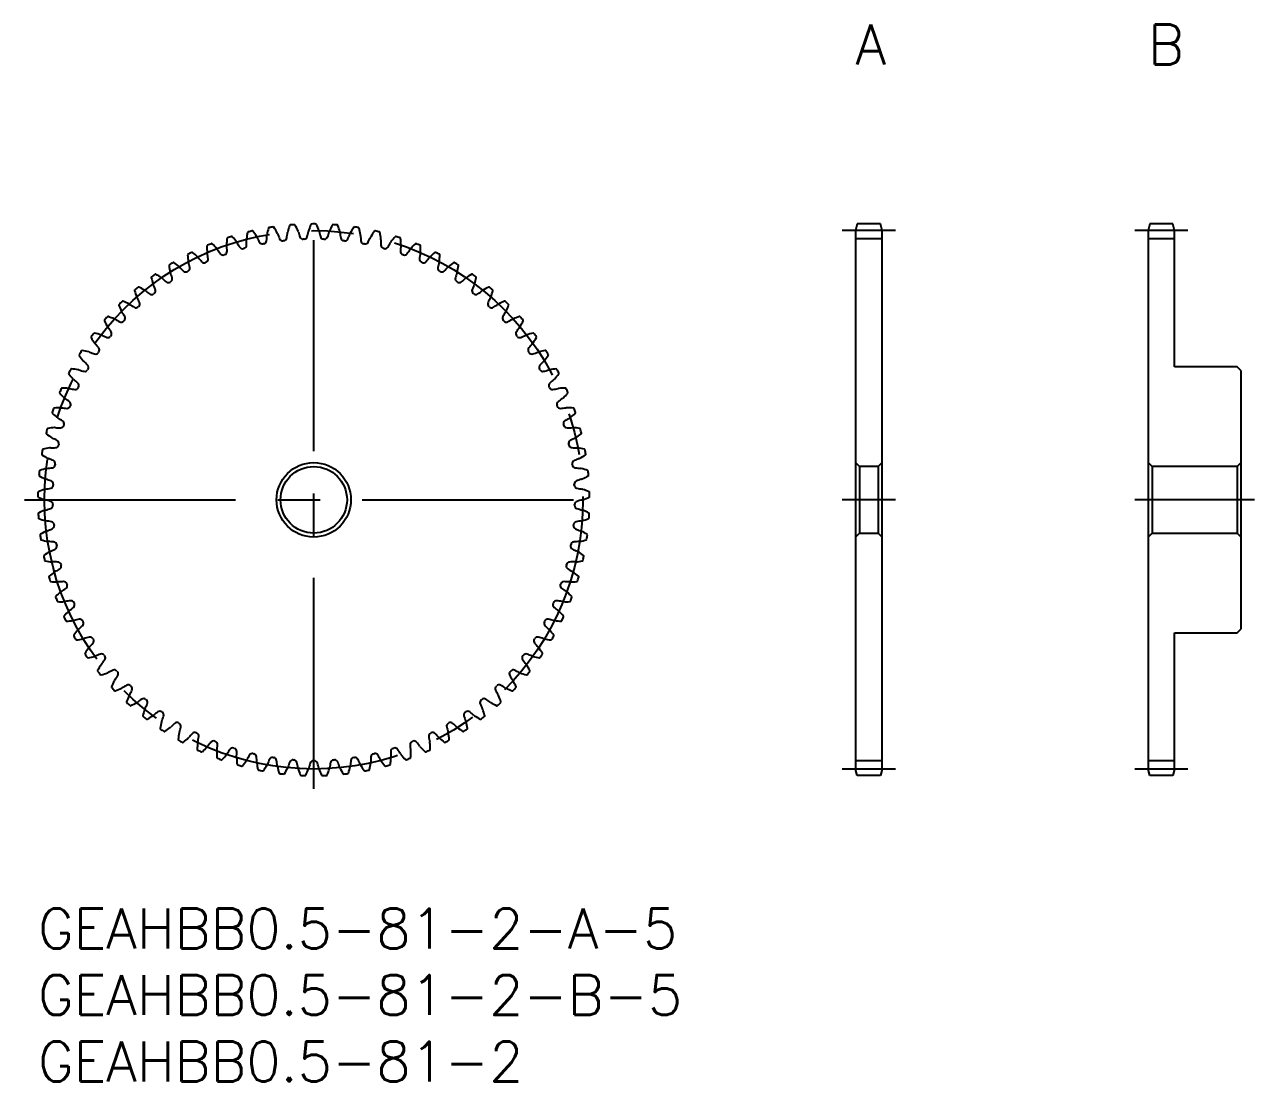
# Model space of a CAD drawing. Extents: x -1 to 91.5, y -13 to 66.5.
import ezdxf

# ---------------------------------------------------------------- set-up
doc = ezdxf.new("R2010")
doc.units = 0
doc.header["$LTSCALE"] = 0.5
doc.linetypes.add('CENTER', pattern=[50.8, 31.75, -6.35, 6.35, -6.35])
for name, color, linetype in [('MSM_CENTER', 1, 'CENTER'), ('MSM_CONTINUOUS', 7, 'CONTINUOUS'), ('MSM_PART_NUMBER', 7, 'CONTINUOUS')]:
    doc.layers.add(name, color=color, linetype=linetype)
doc.styles.get("Standard").update_dxf_attribs({"font": 'txt.shx', "height": 3, "bigfont": 'bigfont.shx'})

# ---------------------------------------------------------------- blocks, each defined once
blk = doc.blocks.new('*U2')
at = {"layer": 'MSM_PART_NUMBER'}
blk.add_text('GEAHBB0.5-81-2-A-5', height=3, dxfattribs=at).set_placement((0, -3))
blk = doc.blocks.new('*U3')
at = {"layer": 'MSM_PART_NUMBER'}
blk.add_text('GEAHBB0.5-81-2-B-5', height=3, dxfattribs=at).set_placement((0, -8))
blk = doc.blocks.new('*U4')
at = {"layer": 'MSM_PART_NUMBER'}
blk.add_text('GEAHBB0.5-81-2', height=3, dxfattribs=at).set_placement((0, -13))
blk = doc.blocks.new('*U5')
at = {"layer": 'MSM_PART_NUMBER'}
blk.add_text('A', height=3, dxfattribs=at).set_placement((61.5, 63.5))
blk = doc.blocks.new('*U6')
at = {"layer": 'MSM_PART_NUMBER'}
blk.add_text('B', height=3, dxfattribs=at).set_placement((83.5, 63.5))

msp = doc.modelspace()

# ---------------------------------------------------------------- linework, layer by layer
at = {"layer": 'MSM_CENTER'}
for p, q in [((20.75, 9), (20.75, 52.5)), ((64.5, 51), (60.5, 51)), ((86.5, 51), (82.5, 51)), ((-1, 30.75), (42.5, 30.75)), ((64.5, 30.75), (60.5, 30.75)), ((91.5, 30.75), (82.5, 30.75)), ((64.5, 10.5), (60.5, 10.5)), ((86.5, 10.5), (82.5, 10.5))]:
    msp.add_line(p, q, dxfattribs=at)
msp.add_circle((20.75, 30.75), 20.25, dxfattribs=at)
at = {"layer": 'MSM_CONTINUOUS'}
for p, q in [((61.634, 51.5), (61.5, 51)), ((61.5, 51), (61.5, 10.5)), ((63.366, 51.5), (61.634, 51.5)), ((63.5, 51), (63.366, 51.5)), ((63.5, 10.5), (63.5, 51)), ((83.634, 51.5), (83.5, 51)), ((83.5, 51), (83.5, 10.5)), ((85.366, 51.5), (83.634, 51.5)), ((85.5, 51), (85.366, 51.5)), ((85.5, 40.75), (85.5, 51)), ((63.5, 50.375), (61.5, 50.375)), ((85.5, 50.375), (83.5, 50.375)), ((90.2, 40.75), (85.5, 40.75)), ((90.5, 40.45), (90.2, 40.75)), ((90.5, 21.05), (90.5, 40.45)), ((61.5, 33.55), (61.8, 33.25)), ((63.2, 33.25), (63.5, 33.55)), ((83.5, 33.55), (83.8, 33.25)), ((90.2, 33.25), (90.5, 33.55)), ((61.8, 33.25), (61.8, 28.25)), ((63.2, 33.25), (61.8, 33.25)), ((63.2, 33.25), (63.2, 28.25)), ((83.8, 33.25), (83.8, 28.25)), ((90.2, 33.25), (83.8, 33.25)), ((90.2, 33.25), (90.2, 28.25)), ((61.8, 28.25), (61.5, 27.95)), ((61.8, 28.25), (63.2, 28.25)), ((63.5, 27.95), (63.2, 28.25)), ((83.8, 28.25), (83.5, 27.95)), ((83.8, 28.25), (90.2, 28.25)), ((90.5, 27.95), (90.2, 28.25)), ((85.5, 10.5), (85.5, 20.75)), ((85.5, 20.75), (90.2, 20.75)), ((90.2, 20.75), (90.5, 21.05)), ((63.5, 11.125), (61.5, 11.125)), ((85.5, 11.125), (83.5, 11.125)), ((61.634, 10), (61.5, 10.5)), ((63.5, 10.5), (63.366, 10)), ((83.634, 10), (83.5, 10.5)), ((85.5, 10.5), (85.366, 10)), ((63.366, 10), (61.634, 10)), ((85.366, 10), (83.634, 10))]:
    msp.add_line(p, q, dxfattribs=at)
for radius in [2.8, 2.5]:
    msp.add_circle((20.75, 30.75), radius, dxfattribs=at)
for centre, radius, start, end in [((15.816, 50.853), 0.05, 103.79006, 170.14315), ((20.75, 30.75), 20.75, 102.87708, 103.78958), ((16.137, 50.929), 0.05, 36.52351, 102.87708), ((10.753, 46.942), 6.75, 32.22222, 36.52351), ((23.881, 49.52), 6.75, 165.69871, 170), ((17.389, 51.175), 0.05, 99.34561, 165.69871), ((20.75, 30.75), 20.75, 98.43264, 99.34514), ((17.714, 51.226), 0.05, 32.07921, 98.43264), ((12.037, 47.668), 6.75, 27.77778, 32.07907), ((19.191, 50.801), 0.415, 165.55556, 173.40418), ((25.326, 49.221), 6.75, 161.25426, 165.55556), ((18.982, 51.374), 0.05, 94.90069, 161.25426), ((20.75, 30.75), 20.75, 93.9882, 94.90069), ((19.31, 51.4), 0.05, 27.63463, 93.9882), ((13.375, 48.292), 6.75, 23.33333, 27.63463), ((19.191, 50.801), 0.415, 15.48471, 23.33333), ((25.594, 52.582), 6.231, 195.54968, 199.26862), ((14.229, 52.141), 6.231, 345.17582, 348.89476), ((20.75, 50.862), 0.415, 161.11111, 168.95973), ((26.744, 48.811), 6.75, 156.80982, 161.11111), ((20.585, 51.449), 0.05, 90.45625, 156.80982), ((20.75, 30.75), 20.75, 89.54375, 90.45625), ((20.915, 51.449), 0.05, 23.19018, 89.54375), ((14.756, 48.811), 6.75, 18.88889, 23.19018), ((20.75, 50.862), 0.415, 11.04027, 18.88889), ((27.271, 52.141), 6.231, 191.10524, 194.82418), ((15.906, 52.582), 6.231, 340.73138, 344.45032), ((22.309, 50.801), 0.415, 156.66667, 164.51529), ((28.125, 48.292), 6.75, 152.36537, 156.66667), ((22.19, 51.4), 0.05, 86.01133, 152.36537), ((20.75, 30.75), 20.75, 85.09931, 86.0118), ((22.518, 51.374), 0.05, 18.74574, 85.09931), ((16.174, 49.221), 6.75, 14.44444, 18.74574), ((22.309, 50.801), 0.415, 6.59582, 14.44444), ((29.463, 47.668), 6.75, 147.92093, 152.22222), ((23.786, 51.226), 0.05, 81.56689, 147.92093), ((20.75, 30.75), 20.75, 80.65486, 81.56736), ((24.111, 51.175), 0.05, 14.30129, 80.65486), ((17.619, 49.52), 6.75, 10, 14.30129), ((30.747, 46.942), 6.75, 143.47649, 147.77778), ((25.363, 50.929), 0.05, 77.12292, 143.47649), ((20.75, 30.75), 20.75, 76.21042, 77.12292), ((25.684, 50.853), 0.05, 9.85685, 76.21042), ((20.75, 30.75), 20.75, 111.76597, 112.67847), ((13.074, 49.974), 0.05, 45.4124, 111.76597), ((8.371, 45.203), 6.75, 41.11111, 45.4124), ((20.943, 49.779), 6.75, 174.5876, 178.88889), ((14.273, 50.411), 0.05, 108.2345, 174.5876), ((20.75, 30.75), 20.75, 107.32153, 108.23403), ((14.587, 50.511), 0.05, 40.96796, 107.32153), ((9.528, 46.118), 6.75, 36.66667, 40.96796), ((14.609, 49.901), 0.415, 28.81804, 36.66667), ((20.429, 53.111), 6.231, 208.88302, 212.60195), ((16.112, 50.32), 0.415, 174.44444, 182.29307), ((9.471, 50.061), 6.231, 358.50916, 2.22809), ((22.417, 49.706), 6.75, 170.14315, 174.44444), ((16.112, 50.32), 0.415, 24.3736, 32.22222), ((22.162, 53.069), 6.231, 204.43857, 208.15751), ((16.889, 50.246), 0.25, 208.15749, 281.20032), ((20.75, 30.75), 19.625, 101.02191, 101.20032), ((16.95, 50.258), 0.25, 281.02192, 354.06474), ((11.002, 50.877), 6.231, 354.06471, 357.78365), ((17.642, 50.62), 0.415, 170, 177.84862), ((17.642, 50.62), 0.415, 19.92915, 27.77778), ((23.888, 52.892), 6.231, 199.99413, 203.71306), ((18.412, 50.487), 0.25, 203.71305, 276.75587), ((20.75, 30.75), 19.625, 96.57746, 96.75587), ((18.473, 50.494), 0.25, 276.57745, 349.62027), ((12.59, 51.572), 6.231, 349.62027, 353.3392), ((19.948, 50.609), 0.25, 199.2686, 272.31143), ((20.75, 30.75), 19.625, 92.13302, 92.31143), ((20.01, 50.611), 0.25, 272.133, 345.17582), ((21.49, 50.611), 0.25, 194.82416, 267.86698), ((20.75, 30.75), 19.625, 87.68857, 87.86698), ((21.552, 50.609), 0.25, 267.68862, 340.73138), ((28.91, 51.572), 6.231, 186.6608, 190.37973), ((23.027, 50.494), 0.25, 190.37973, 263.42261), ((20.75, 30.75), 19.625, 83.24413, 83.42254), ((23.088, 50.487), 0.25, 263.24418, 336.28693), ((17.612, 52.892), 6.231, 336.28693, 340.00587), ((23.858, 50.62), 0.415, 152.22222, 160.07085), ((23.858, 50.62), 0.415, 2.15138, 10), ((30.498, 50.877), 6.231, 182.21635, 185.93529), ((24.55, 50.258), 0.25, 185.93529, 258.97817), ((20.75, 30.75), 19.625, 78.79968, 78.97809), ((24.611, 50.246), 0.25, 258.79973, 331.84249), ((19.338, 53.069), 6.231, 331.84249, 335.56143), ((25.388, 50.32), 0.415, 147.77778, 155.6264), ((19.083, 49.706), 6.75, 5.55556, 9.85685), ((32.029, 50.061), 6.231, 177.77191, 181.49084), ((25.388, 50.32), 0.415, 357.70693, 5.55556), ((21.071, 53.111), 6.231, 327.39805, 331.11698), ((26.891, 49.901), 0.415, 143.33333, 151.18196), ((31.972, 46.118), 6.75, 139.03204, 143.33333), ((26.913, 50.511), 0.05, 72.678, 139.03204), ((20.75, 30.75), 20.75, 71.76597, 72.67847), ((27.227, 50.411), 0.05, 5.4124, 71.76597), ((20.557, 49.779), 6.75, 1.11111, 5.4124), ((33.129, 45.203), 6.75, 134.5876, 138.88889), ((28.426, 49.974), 0.05, 68.23403, 134.5876), ((20.75, 30.75), 20.75, 67.32153, 68.23403), ((11.313, 49.174), 0.05, 117.12339, 183.47649), ((18.001, 49.58), 6.75, 183.47649, 187.77778), ((20.75, 30.75), 20.75, 116.21042, 117.12292), ((11.607, 49.322), 0.05, 49.85685, 116.21042), ((7.288, 44.2), 6.75, 45.55556, 49.85685), ((19.468, 49.736), 6.75, 179.03204, 183.33333), ((12.769, 49.85), 0.05, 112.67894, 179.03204), ((13.144, 49.368), 0.415, 183.33333, 191.18196), ((6.623, 48.086), 6.231, 7.39805, 11.11698), ((13.144, 49.368), 0.415, 33.26249, 41.11111), ((18.697, 53.019), 6.231, 213.32746, 217.0464), ((13.923, 49.416), 0.25, 217.04638, 290.0892), ((20.75, 30.75), 19.625, 109.9108, 110.0892), ((13.981, 49.437), 0.25, 289.91082, 2.95363), ((14.609, 49.901), 0.415, 178.88889, 186.73751), ((8.009, 49.129), 6.231, 2.9536, 6.67254), ((15.39, 49.889), 0.25, 212.60193, 285.64476), ((20.75, 30.75), 19.625, 105.46635, 105.64476), ((15.45, 49.905), 0.25, 285.46637, 358.50918), ((26.05, 49.905), 0.25, 181.49084, 254.53365), ((20.75, 30.75), 19.625, 74.35524, 74.53365), ((26.11, 49.889), 0.25, 254.35529, 327.39805), ((33.491, 49.129), 6.231, 173.32746, 177.0464), ((27.519, 49.437), 0.25, 177.0464, 250.08928), ((26.891, 49.901), 0.415, 353.26249, 1.11111), ((20.75, 30.75), 19.625, 69.9108, 70.0892), ((27.577, 49.416), 0.25, 249.91084, 322.9536), ((22.803, 53.019), 6.231, 322.9536, 326.67254), ((28.356, 49.368), 0.415, 138.88889, 146.73751), ((34.877, 48.086), 6.231, 168.88302, 172.60195), ((28.731, 49.85), 0.05, 0.96796, 67.32153), ((28.356, 49.368), 0.415, 348.81804, 356.66667), ((22.032, 49.736), 6.75, 356.66667, 0.96796), ((34.212, 44.2), 6.75, 130.14315, 134.44444), ((29.893, 49.322), 0.05, 63.79006, 130.14315), ((20.75, 30.75), 20.75, 62.87708, 63.78958), ((23.499, 49.58), 6.75, 352.22222, 356.52351), ((30.187, 49.174), 0.05, 356.52351, 62.87708), ((9.914, 48.387), 0.05, 121.56736, 187.92093), ((16.55, 49.31), 6.75, 187.92093, 192.22222), ((20.75, 30.75), 20.75, 120.65486, 121.56736), ((10.196, 48.557), 0.05, 54.30129, 120.65486), ((6.286, 43.116), 6.75, 50, 54.30129), ((10.358, 47.969), 0.415, 42.15138, 50), ((15.281, 52.434), 6.231, 222.21635, 225.93529), ((11.175, 48.167), 0.25, 298.79971, 11.84249), ((11.724, 48.723), 0.415, 187.77778, 195.6264), ((5.322, 46.939), 6.231, 11.84249, 15.56143), ((11.724, 48.723), 0.415, 37.70693, 45.55556), ((16.977, 52.793), 6.231, 217.77191, 221.49084), ((12.497, 48.831), 0.25, 221.49082, 294.53365), ((20.75, 30.75), 19.625, 114.35524, 114.53365), ((12.554, 48.856), 0.25, 294.35526, 7.39805), ((28.946, 48.856), 0.25, 172.60195, 245.64476), ((20.75, 30.75), 19.625, 65.46635, 65.64476), ((29.003, 48.831), 0.25, 245.4664, 318.50916), ((24.523, 52.793), 6.231, 318.50916, 322.22809), ((29.776, 48.723), 0.415, 134.44444, 142.29307), ((30.325, 48.167), 0.25, 168.15751, 241.20032), ((36.178, 46.939), 6.231, 164.43857, 168.15751), ((29.776, 48.723), 0.415, 344.3736, 352.22222), ((26.219, 52.434), 6.231, 314.06471, 317.78365), ((31.142, 47.969), 0.415, 130, 137.84862), ((35.214, 43.116), 6.75, 125.69871, 130), ((31.304, 48.557), 0.05, 59.34514, 125.69871), ((20.75, 30.75), 20.75, 58.43264, 59.34514), ((24.95, 49.31), 6.75, 347.77778, 352.07907), ((31.586, 48.387), 0.05, 352.07907, 58.43264), ((8.579, 47.494), 0.05, 126.0118, 192.36537), ((15.124, 48.929), 6.75, 192.36537, 196.66667), ((20.75, 30.75), 20.75, 125.09931, 126.0118), ((8.848, 47.686), 0.05, 58.74574, 125.09931), ((5.371, 41.958), 6.75, 54.44444, 58.74574), ((9.055, 47.112), 0.415, 46.59582, 54.44444), ((13.617, 51.945), 6.231, 226.6608, 230.37973), ((10.358, 47.969), 0.415, 192.22222, 200.07085), ((4.114, 45.695), 6.231, 16.28693, 20.00587), ((9.854, 47.372), 0.25, 303.24411, 16.28693), ((11.121, 48.137), 0.25, 225.93527, 298.97809), ((20.75, 30.75), 19.625, 118.79968, 118.97809), ((20.75, 30.75), 19.625, 61.02191, 61.20032), ((30.379, 48.137), 0.25, 241.02186, 314.06471), ((31.646, 47.372), 0.25, 163.71307, 236.75587), ((37.386, 45.695), 6.231, 159.99413, 163.71307), ((31.142, 47.969), 0.415, 339.92915, 347.77778), ((27.883, 51.945), 6.231, 309.62027, 313.3392), ((32.445, 47.112), 0.415, 125.55556, 133.40418), ((36.129, 41.958), 6.75, 121.25426, 125.55556), ((32.652, 47.686), 0.05, 54.90069, 121.25426), ((20.75, 30.75), 20.75, 53.9882, 54.90069), ((26.376, 48.929), 6.75, 343.33333, 347.63463), ((32.921, 47.494), 0.05, 347.63463, 53.9882), ((7.318, 46.501), 0.05, 130.45672, 196.80982), ((13.732, 48.438), 6.75, 196.80982, 201.11111), ((20.75, 30.75), 20.75, 129.54375, 130.45625), ((7.571, 46.713), 0.05, 63.19018, 129.54375), ((4.549, 40.733), 6.75, 58.88889, 63.19018), ((7.822, 46.157), 0.415, 51.04027, 58.88889), ((11.996, 51.329), 6.231, 231.10524, 234.82418), ((9.055, 47.112), 0.415, 196.66667, 204.51529), ((3.006, 44.361), 6.231, 20.73138, 24.45032), ((20.75, 30.75), 19.625, 127.68857, 127.86698), ((8.599, 46.478), 0.25, 307.68855, 20.73138), ((9.803, 47.338), 0.25, 230.37971, 303.42254), ((20.75, 30.75), 19.625, 123.24413, 123.42254), ((20.75, 30.75), 19.625, 56.57746, 56.75587), ((31.697, 47.338), 0.25, 236.57742, 309.62027), ((32.901, 46.478), 0.25, 159.26862, 232.31143), ((38.494, 44.361), 6.231, 155.54968, 159.26862), ((20.75, 30.75), 19.625, 52.13302, 52.31143), ((32.445, 47.112), 0.415, 335.48471, 343.33333), ((29.504, 51.329), 6.231, 305.17582, 308.89476), ((33.678, 46.157), 0.415, 121.11111, 128.95973), ((36.951, 40.733), 6.75, 116.80982, 121.11111), ((33.929, 46.713), 0.05, 50.45625, 116.80982), ((20.75, 30.75), 20.75, 49.54375, 50.45625), ((27.768, 48.438), 6.75, 338.88889, 343.19018), ((34.182, 46.501), 0.05, 343.19018, 49.54375), ((6.138, 45.412), 0.05, 134.90117, 201.25426), ((12.383, 47.841), 6.75, 201.25426, 205.55556), ((20.75, 30.75), 20.75, 133.9882, 134.90069), ((6.374, 45.643), 0.05, 67.63463, 133.9882), ((3.824, 39.447), 6.75, 63.33333, 67.63463), ((6.667, 45.108), 0.415, 55.48471, 63.33333), ((10.427, 50.588), 6.231, 235.54968, 239.26862), ((7.822, 46.157), 0.415, 201.11111, 208.95973), ((2.004, 42.945), 6.231, 25.17582, 28.89476), ((7.417, 45.489), 0.25, 312.133, 25.17585), ((8.55, 46.44), 0.25, 234.82416, 307.86698), ((32.95, 46.44), 0.25, 232.13297, 305.17582), ((34.083, 45.489), 0.25, 154.82418, 227.86698), ((39.496, 42.945), 6.231, 151.10524, 154.82418), ((33.678, 46.157), 0.415, 331.04027, 338.88889), ((31.073, 50.588), 6.231, 300.73138, 304.45032), ((34.833, 45.108), 0.415, 116.66667, 124.51529), ((37.676, 39.447), 6.75, 112.36537, 116.66667), ((35.126, 45.643), 0.05, 46.01133, 112.36537), ((20.75, 30.75), 20.75, 45.09931, 46.0118), ((29.117, 47.841), 6.75, 334.44444, 338.74574), ((35.362, 45.412), 0.05, 338.74574, 45.09931), ((20.75, 30.75), 20.75, 138.43264, 139.34514), ((5.263, 44.484), 0.05, 72.07907, 138.43264), ((3.201, 38.11), 6.75, 67.77778, 72.07907), ((6.667, 45.108), 0.415, 205.55556, 213.40418), ((1.115, 41.456), 6.231, 29.62027, 33.3392), ((6.315, 44.412), 0.25, 316.57744, 29.62027), ((7.371, 45.448), 0.25, 239.26861, 312.31143), ((20.75, 30.75), 19.625, 132.13302, 132.31143), ((20.75, 30.75), 19.625, 47.68857, 47.86698), ((34.129, 45.448), 0.25, 227.68853, 300.73141), ((35.185, 44.412), 0.25, 150.37973, 223.42254), ((40.385, 41.456), 6.231, 146.6608, 150.37973), ((34.833, 45.108), 0.415, 326.59582, 334.44444), ((38.299, 38.11), 6.75, 107.92093, 112.22222), ((36.237, 44.484), 0.05, 41.56736, 107.92093), ((20.75, 30.75), 20.75, 40.65486, 41.56736), ((5.046, 44.236), 0.05, 139.34561, 205.69871), ((11.083, 47.141), 6.75, 205.69871, 210), ((5.597, 43.974), 0.415, 210, 217.84862), ((0.345, 39.902), 6.231, 34.06471, 37.78365), ((5.597, 43.974), 0.415, 59.92915, 67.77778), ((8.921, 49.729), 6.231, 239.99413, 243.71306), ((6.272, 44.367), 0.25, 243.71305, 316.75587), ((20.75, 30.75), 19.625, 136.57746, 136.75587), ((20.75, 30.75), 19.625, 43.24413, 43.42254), ((35.228, 44.367), 0.25, 223.24408, 296.28696), ((32.579, 49.729), 6.231, 296.28694, 300.00587), ((35.903, 43.974), 0.415, 112.22222, 120.07085), ((41.155, 39.902), 6.231, 142.21635, 145.93529), ((35.903, 43.974), 0.415, 322.15138, 330), ((30.417, 47.141), 6.75, 330, 334.30129), ((36.454, 44.236), 0.05, 334.30129, 40.65486), ((4.048, 42.979), 0.05, 143.78911, 210.14315), ((9.842, 46.343), 6.75, 210.14315, 214.44444), ((20.75, 30.75), 20.75, 142.87708, 143.78958), ((4.245, 43.243), 0.05, 76.52351, 142.87708), ((2.684, 36.727), 6.75, 72.22222, 76.52351), ((4.618, 42.76), 0.415, 64.3736, 72.22222), ((7.486, 48.755), 6.231, 244.43857, 248.15751), ((5.261, 43.204), 0.25, 248.15749, 321.20032), ((20.75, 30.75), 19.625, 141.02191, 141.20032), ((5.299, 43.252), 0.25, 321.02189, 34.06474), ((36.201, 43.252), 0.25, 145.93529, 218.97809), ((20.75, 30.75), 19.625, 38.79968, 38.97809), ((36.239, 43.204), 0.25, 218.79964, 291.84249), ((34.014, 48.755), 6.231, 291.84249, 295.56143), ((36.882, 42.76), 0.415, 107.77778, 115.6264), ((38.816, 36.727), 6.75, 103.47649, 107.77778), ((31.658, 46.343), 6.75, 325.55556, 329.85685), ((37.255, 43.243), 0.05, 37.12292, 103.47649), ((20.75, 30.75), 20.75, 36.21042, 37.12292), ((37.452, 42.979), 0.05, 329.85685, 36.21042), ((3.151, 41.648), 0.05, 148.23355, 214.5876), ((20.75, 30.75), 20.75, 147.32153, 148.23403), ((3.327, 41.926), 0.05, 80.96796, 147.32153), ((2.275, 35.31), 6.75, 76.66667, 80.96796), ((3.736, 41.474), 0.415, 68.81804, 76.66667), ((6.13, 47.673), 6.231, 248.88302, 252.60195), ((4.342, 41.966), 0.25, 252.60194, 325.64476), ((4.618, 42.76), 0.415, 214.44444, 222.29307), ((-0.303, 38.293), 6.231, 38.50916, 42.22809), ((20.75, 30.75), 19.625, 145.46635, 145.64476), ((4.377, 42.017), 0.25, 325.46633, 38.50916), ((37.123, 42.017), 0.25, 141.49084, 214.53365), ((20.75, 30.75), 19.625, 34.35524, 34.53365), ((41.803, 38.293), 6.231, 137.77191, 141.49084), ((37.158, 41.966), 0.25, 214.3552, 287.39807), ((36.882, 42.76), 0.415, 317.70693, 325.55556), ((35.37, 47.673), 6.231, 287.39805, 291.11698), ((37.764, 41.474), 0.415, 103.33333, 111.18196), ((39.225, 35.31), 6.75, 99.03204, 103.33333), ((38.173, 41.926), 0.05, 32.67847, 99.03204), ((20.75, 30.75), 20.75, 31.76597, 32.67847), ((38.349, 41.648), 0.05, 325.4124, 31.76597), ((8.667, 45.451), 6.75, 214.5876, 218.88889), ((3.736, 41.474), 0.415, 218.88889, 226.73751), ((-0.824, 36.639), 6.231, 42.9536, 46.67254), ((3.553, 40.714), 0.25, 329.91077, 42.9536), ((37.947, 40.714), 0.25, 137.0464, 210.08913), ((42.324, 36.639), 6.231, 133.32746, 137.0464), ((37.764, 41.474), 0.415, 313.26249, 321.11111), ((32.833, 45.451), 6.75, 321.11111, 325.4124), ((2.359, 40.251), 0.05, 152.67847, 219.03204), ((20.75, 30.75), 20.75, 151.76597, 152.67847), ((7.564, 44.47), 6.75, 219.03204, 223.33333), ((2.513, 40.543), 0.05, 85.4124, 151.76597), ((1.977, 33.864), 6.75, 81.11111, 85.4124), ((2.956, 40.123), 0.415, 223.33333, 231.18196), ((-1.216, 34.949), 6.231, 47.39805, 51.11698), ((2.956, 40.123), 0.415, 73.26249, 81.11111), ((4.863, 46.489), 6.231, 253.32746, 257.0464), ((3.522, 40.661), 0.25, 257.04638, 330.0892), ((20.75, 30.75), 19.625, 149.9108, 150.0892), ((20.75, 30.75), 19.625, 29.9108, 30.0892), ((37.978, 40.661), 0.25, 209.91075, 282.9536), ((36.637, 46.489), 6.231, 282.9536, 286.67254), ((38.544, 40.123), 0.415, 98.88889, 106.73751), ((39.523, 33.864), 6.75, 94.5876, 98.88889), ((42.716, 34.949), 6.231, 128.88302, 132.60195), ((38.544, 40.123), 0.415, 308.81804, 316.66667), ((33.936, 44.47), 6.75, 316.66667, 320.96796), ((38.987, 40.543), 0.05, 28.23403, 94.5876), ((20.75, 30.75), 20.75, 27.32153, 28.23403), ((39.141, 40.251), 0.05, 320.96796, 27.32153), ((20.75, 30.75), 20.75, 156.21042, 157.12291), ((1.809, 39.1), 0.05, 89.85685, 156.21042), ((1.792, 32.4), 6.75, 85.55556, 89.85685), ((2.283, 38.716), 0.415, 77.70693, 85.55556), ((3.691, 45.211), 6.231, 257.77191, 261.49084), ((2.806, 39.296), 0.25, 261.49083, 334.53365), ((2.833, 39.352), 0.25, 334.35522, 47.39807), ((20.75, 30.75), 19.625, 154.35524, 154.53365), ((38.667, 39.352), 0.25, 132.60195, 205.64468), ((20.75, 30.75), 19.625, 25.46635, 25.64476), ((38.694, 39.296), 0.25, 205.46631, 278.50916), ((37.809, 45.211), 6.231, 278.50916, 282.22809), ((39.217, 38.716), 0.415, 94.44444, 102.29307), ((39.708, 32.4), 6.75, 90.14315, 94.44444), ((39.691, 39.1), 0.05, 23.78958, 90.14315), ((20.75, 30.75), 20.75, 22.87708, 23.78958), ((1.678, 38.797), 0.05, 157.12244, 223.47649), ((6.54, 43.407), 6.75, 223.47649, 227.77778), ((2.283, 38.716), 0.415, 227.77778, 235.6264), ((-1.475, 33.235), 6.231, 51.84249, 55.56143), ((2.22, 37.937), 0.25, 338.79966, 51.84252), ((39.28, 37.937), 0.25, 128.15751, 201.20024), ((42.975, 33.235), 6.231, 124.43857, 128.15751), ((39.217, 38.716), 0.415, 304.3736, 312.22222), ((34.96, 43.407), 6.75, 312.22222, 316.52351), ((39.822, 38.797), 0.05, 316.52351, 22.87708), ((1.112, 37.295), 0.05, 161.56736, 227.92093), ((20.75, 30.75), 20.75, 160.65486, 161.56736), ((5.602, 42.268), 6.75, 227.92093, 232.22222), ((1.219, 37.607), 0.05, 94.30129, 160.65486), ((1.721, 30.926), 6.75, 90, 94.30129), ((1.721, 37.261), 0.415, 82.15138, 90), ((2.622, 43.845), 6.231, 262.21635, 265.93529), ((2.198, 37.88), 0.25, 265.93527, 338.97809), ((20.75, 30.75), 19.625, 158.79968, 158.97809), ((20.75, 30.75), 19.625, 21.02191, 21.20032), ((39.302, 37.88), 0.25, 201.02186, 274.06471), ((38.878, 43.845), 6.231, 274.06471, 277.78365), ((39.779, 37.261), 0.415, 90, 97.84862), ((39.779, 30.926), 6.75, 85.69871, 90), ((35.898, 42.268), 6.75, 307.77778, 312.07907), ((40.281, 37.607), 0.05, 19.34514, 85.69871), ((20.75, 30.75), 20.75, 18.43264, 19.34514), ((40.388, 37.295), 0.05, 312.07907, 18.43264), ((20.75, 30.75), 20.75, 165.09931, 166.0118), ((0.746, 36.073), 0.05, 98.74574, 165.09931), ((1.765, 29.451), 6.75, 94.44444, 98.74574), ((1.274, 35.767), 0.415, 86.59582, 94.44444), ((1.661, 42.401), 6.231, 266.6608, 270.37973), ((1.721, 37.261), 0.415, 232.22222, 240.07085), ((-1.601, 31.505), 6.231, 56.28694, 60.00587), ((1.701, 36.421), 0.25, 270.37971, 343.42254), ((1.719, 36.48), 0.25, 343.24411, 56.28696), ((20.75, 30.75), 19.625, 163.24413, 163.42254), ((39.781, 36.48), 0.25, 123.71307, 196.75579), ((20.75, 30.75), 19.625, 16.57746, 16.75587), ((39.799, 36.421), 0.25, 196.57742, 269.6203), ((43.101, 31.505), 6.231, 119.99413, 123.71307), ((39.839, 42.401), 6.231, 269.62027, 273.3392), ((39.779, 37.261), 0.415, 299.92915, 307.77778), ((40.226, 35.767), 0.415, 85.55556, 93.40418), ((39.735, 29.451), 6.75, 81.25426, 85.55556), ((40.754, 36.073), 0.05, 14.90022, 81.25426), ((20.75, 30.75), 20.75, 13.9882, 14.90069), ((0.664, 35.754), 0.05, 166.0118, 232.36537), ((4.755, 41.06), 6.75, 232.36537, 236.66667), ((1.274, 35.767), 0.415, 236.66667, 244.51529), ((-1.592, 29.771), 6.231, 60.73138, 64.45032), ((1.332, 34.988), 0.25, 347.68855, 60.73141), ((40.168, 34.988), 0.25, 119.26862, 192.31143), ((43.092, 29.771), 6.231, 115.54968, 119.26862), ((40.226, 35.767), 0.415, 295.48471, 303.33333), ((36.745, 41.06), 6.75, 303.33333, 307.63463), ((40.836, 35.754), 0.05, 307.63463, 13.9882), ((20.75, 30.75), 20.75, 169.54375, 170.45625), ((0.394, 34.507), 0.05, 103.19018, 169.54375), ((1.923, 27.983), 6.75, 98.88889, 103.19018), ((0.944, 34.242), 0.415, 91.04027, 98.88889), ((0.816, 40.887), 6.231, 271.10524, 274.82418), ((1.319, 34.927), 0.25, 274.82416, 347.8669), ((20.75, 30.75), 19.625, 167.68857, 167.86698), ((20.75, 30.75), 19.625, 12.13302, 12.31143), ((40.181, 34.927), 0.25, 192.13297, 265.17582), ((40.684, 40.887), 6.231, 265.17582, 268.89476), ((40.556, 34.242), 0.415, 81.11111, 88.95973), ((39.577, 27.983), 6.75, 76.80982, 81.11111), ((41.106, 34.507), 0.05, 10.45625, 76.80982), ((20.75, 30.75), 20.75, 9.54375, 10.45625), ((0.337, 34.182), 0.05, 170.45578, 236.80982), ((4.004, 39.789), 6.75, 236.80982, 241.11111), ((0.944, 34.242), 0.415, 241.11111, 248.95973), ((-1.449, 28.042), 6.231, 65.17582, 68.89476), ((1.054, 33.409), 0.25, 279.2686, 352.31135), ((1.062, 33.47), 0.25, 352.13299, 65.17582), ((20.75, 30.75), 19.625, 172.13302, 172.31143), ((40.438, 33.47), 0.25, 114.82417, 187.8669), ((20.75, 30.75), 19.625, 7.68857, 7.86698), ((40.446, 33.409), 0.25, 187.68853, 260.73138), ((42.949, 28.042), 6.231, 111.10524, 114.82418), ((40.556, 34.242), 0.415, 291.04027, 298.88889), ((37.496, 39.789), 6.75, 298.88889, 303.19018), ((41.163, 34.182), 0.05, 303.19018, 9.54375), ((20.75, 30.75), 20.75, 173.9882, 174.90069), ((0.132, 32.59), 0.05, 174.90022, 241.25426), ((3.354, 38.464), 6.75, 241.25426, 245.55556), ((0.164, 32.918), 0.05, 107.63463, 173.9882), ((2.194, 26.533), 6.75, 103.33333, 107.63463), ((0.733, 32.697), 0.415, 95.48471, 103.33333), ((0.09, 39.312), 6.231, 275.54968, 279.26862), ((41.41, 39.312), 6.231, 260.73138, 264.45032), ((40.767, 32.697), 0.415, 76.66667, 84.51529), ((39.306, 26.533), 6.75, 72.36537, 76.66667), ((38.146, 38.464), 6.75, 294.44444, 298.74574), ((41.336, 32.918), 0.05, 6.01133, 72.36537), ((20.75, 30.75), 20.75, 5.09931, 6.0118), ((41.368, 32.59), 0.05, 298.74574, 5.09931), ((2.576, 25.108), 6.75, 107.77778, 112.07907), ((0.642, 31.14), 0.415, 99.92915, 107.77778), ((0.733, 32.697), 0.415, 245.55556, 253.40418), ((-0.511, 37.685), 6.231, 279.99413, 283.71306), ((-1.172, 26.33), 6.231, 69.62027, 73.3392), ((0.907, 31.875), 0.25, 283.71305, 356.75579), ((0.91, 31.937), 0.25, 356.57744, 69.62027), ((20.75, 30.75), 19.625, 176.57746, 176.75587), ((40.59, 31.937), 0.25, 110.37973, 183.42246), ((20.75, 30.75), 19.625, 3.24413, 3.42254), ((40.593, 31.875), 0.25, 183.24409, 256.28693), ((42.672, 26.33), 6.231, 106.6608, 110.37973), ((42.011, 37.685), 6.231, 256.28693, 260.00587), ((40.767, 32.697), 0.415, 286.59582, 294.44444), ((40.858, 31.14), 0.415, 72.22222, 80.07085), ((38.924, 25.108), 6.75, 67.92093, 72.22222), ((20.75, 30.75), 20.75, 178.43264, 179.34514), ((0.051, 30.987), 0.05, 179.34466, 245.69871), ((0.058, 31.316), 0.05, 112.07907, 178.43264), ((2.809, 37.093), 6.75, 245.69871, 250), ((0.642, 31.14), 0.415, 250, 257.84862), ((-0.764, 24.645), 6.231, 74.06471, 77.78365), ((0.878, 30.396), 0.25, 1.02188, 74.06471), ((40.622, 30.396), 0.25, 105.93528, 178.97809), ((42.264, 24.645), 6.231, 102.21635, 105.93529), ((40.858, 31.14), 0.415, 282.15138, 290), ((38.691, 37.093), 6.75, 290, 294.30129), ((41.442, 31.316), 0.05, 1.56689, 67.92093), ((41.449, 30.987), 0.05, 294.30129, 0.65486), ((20.75, 30.75), 20.75, 0.65486, 1.56736), ((0.076, 29.711), 0.05, 116.52351, 182.87708), ((20.75, 30.75), 20.75, 182.87708, 183.78958), ((3.068, 23.716), 6.75, 112.22222, 116.52351), ((0.672, 29.581), 0.415, 104.3736, 112.22222), ((-0.984, 36.017), 6.231, 284.43857, 288.15751), ((0.879, 30.334), 0.25, 288.15749, 1.20032), ((20.75, 30.75), 19.625, 181.02191, 181.20032), ((20.75, 30.75), 19.625, 358.79968, 358.97809), ((40.621, 30.334), 0.25, 178.79964, 251.84249), ((42.484, 36.017), 6.231, 251.84249, 255.56143), ((40.828, 29.581), 0.415, 67.77778, 75.6264), ((38.432, 23.716), 6.75, 63.47649, 67.77778), ((41.424, 29.711), 0.05, 357.12244, 63.47649), ((20.75, 30.75), 20.75, 356.21042, 357.12291), ((0.095, 29.382), 0.05, 183.78911, 250.14315), ((2.371, 35.684), 6.75, 250.14315, 254.44444), ((0.672, 29.581), 0.415, 254.44444, 262.29307), ((-0.226, 22.996), 6.231, 78.50916, 82.22809), ((0.965, 28.857), 0.25, 5.46632, 78.50916), ((0.971, 28.795), 0.25, 292.60194, 5.64476), ((20.75, 30.75), 19.625, 185.46635, 185.64476), ((40.529, 28.795), 0.25, 174.3552, 247.39805), ((20.75, 30.75), 19.625, 354.35524, 354.53365), ((40.535, 28.857), 0.25, 101.49084, 174.53365), ((41.726, 22.996), 6.231, 97.77191, 101.49084), ((40.828, 29.581), 0.415, 277.70693, 285.55556), ((39.129, 35.684), 6.75, 285.55556, 289.85685), ((41.405, 29.382), 0.05, 289.85685, 356.21042), ((0.219, 28.112), 0.05, 120.96796, 187.32153), ((20.75, 30.75), 20.75, 187.32153, 188.23403), ((3.666, 22.367), 6.75, 116.66667, 120.96796), ((0.263, 27.785), 0.05, 188.23403, 254.5876), ((0.823, 28.028), 0.415, 108.81804, 116.66667), ((-1.327, 34.317), 6.231, 288.88302, 292.60195), ((42.827, 34.317), 6.231, 247.39805, 251.11698), ((40.677, 28.028), 0.415, 63.33333, 71.18196), ((37.834, 22.367), 6.75, 59.03204, 63.33333), ((41.237, 27.785), 0.05, 285.4124, 351.76597), ((20.75, 30.75), 20.75, 351.76597, 352.67847), ((41.281, 28.112), 0.05, 352.67847, 59.03204), ((2.044, 34.244), 6.75, 254.5876, 258.88889), ((4.367, 21.068), 6.75, 121.11111, 125.4124), ((0.823, 28.028), 0.415, 258.88889, 266.73751), ((0.438, 21.394), 6.231, 82.9536, 86.67254), ((1.094, 26.492), 0.415, 113.26249, 121.11111), ((-1.537, 32.595), 6.231, 293.32746, 297.0464), ((1.172, 27.329), 0.25, 9.91077, 82.9536), ((1.182, 27.268), 0.25, 297.04638, 10.08913), ((20.75, 30.75), 19.625, 189.9108, 190.0892), ((40.318, 27.268), 0.25, 169.91075, 242.9536), ((20.75, 30.75), 19.625, 349.9108, 350.0892), ((40.328, 27.329), 0.25, 97.0464, 170.0892), ((43.037, 32.595), 6.231, 242.9536, 246.67254), ((41.062, 21.394), 6.231, 93.32746, 97.0464), ((40.406, 26.492), 0.415, 58.88889, 66.73751), ((37.133, 21.068), 6.75, 54.5876, 58.88889), ((40.677, 28.028), 0.415, 273.26249, 281.11111), ((39.456, 34.244), 6.75, 281.11111, 285.4124), ((0.485, 26.529), 0.05, 125.4124, 191.76597), ((20.75, 30.75), 20.75, 191.76597, 192.67847), ((0.555, 26.207), 0.05, 192.678, 259.03204), ((1.829, 32.784), 6.75, 259.03204, 263.33333), ((1.094, 26.492), 0.415, 263.33333, 271.18196), ((1.224, 19.848), 6.231, 87.39805, 91.11698), ((1.496, 25.822), 0.25, 14.35521, 87.39805), ((40.004, 25.822), 0.25, 92.60195, 165.64476), ((40.276, 19.848), 6.231, 88.88302, 92.60195), ((40.406, 26.492), 0.415, 268.81804, 276.66667), ((39.671, 32.784), 6.75, 276.66667, 280.96796), ((40.945, 26.207), 0.05, 280.96796, 347.32153), ((20.75, 30.75), 20.75, 347.32153, 348.23403), ((41.015, 26.529), 0.05, 348.23403, 54.5876), ((0.873, 24.971), 0.05, 129.85685, 196.21042), ((5.167, 19.828), 6.75, 125.55556, 129.85685), ((1.483, 24.982), 0.415, 117.70693, 125.55556), ((-1.613, 30.862), 6.231, 297.77191, 301.49084), ((1.511, 25.762), 0.25, 301.49083, 14.53365), ((20.75, 30.75), 19.625, 194.35524, 194.53365), ((39.989, 25.762), 0.25, 165.46631, 238.50916), ((20.75, 30.75), 19.625, 345.46635, 345.64476), ((43.113, 30.862), 6.231, 238.50916, 242.22809), ((40.017, 24.982), 0.415, 54.44444, 62.29307), ((36.333, 19.828), 6.75, 50.14315, 54.44444), ((40.627, 24.971), 0.05, 343.78958, 50.14315), ((20.75, 30.75), 20.75, 196.21042, 197.12292), ((0.968, 24.655), 0.05, 197.12292, 263.47649), ((1.729, 31.312), 6.75, 263.47649, 267.77778), ((1.483, 24.982), 0.415, 267.77778, 275.6264), ((2.128, 18.367), 6.231, 91.84249, 95.56143), ((-1.555, 29.129), 6.231, 302.21635, 305.93529), ((1.935, 24.345), 0.25, 18.79966, 91.84249), ((1.955, 24.287), 0.25, 305.93527, 18.97809), ((20.75, 30.75), 19.625, 198.79968, 198.97809), ((39.545, 24.287), 0.25, 161.02187, 234.06471), ((20.75, 30.75), 19.625, 341.02191, 341.20032), ((39.565, 24.345), 0.25, 88.15751, 161.20032), ((43.055, 29.129), 6.231, 234.06471, 237.78365), ((39.372, 18.367), 6.231, 84.43857, 88.15751), ((40.017, 24.982), 0.415, 264.3736, 272.22222), ((39.771, 31.312), 6.75, 272.22222, 276.52351), ((40.532, 24.655), 0.05, 276.52351, 342.87708), ((20.75, 30.75), 20.75, 342.87708, 343.78958), ((1.381, 23.448), 0.05, 134.30129, 200.65486), ((20.75, 30.75), 20.75, 200.65486, 201.56736), ((6.06, 18.653), 6.75, 130, 134.30129), ((1.988, 23.506), 0.415, 122.15138, 130), ((3.143, 16.962), 6.231, 96.28693, 100.00587), ((2.488, 22.906), 0.25, 23.2441, 96.28693), ((39.012, 22.906), 0.25, 83.71307, 156.75587), ((38.357, 16.962), 6.231, 79.99413, 83.71307), ((39.512, 23.506), 0.415, 50, 57.84862), ((35.44, 18.653), 6.75, 45.69871, 50), ((20.75, 30.75), 20.75, 338.43264, 339.34514), ((40.119, 23.448), 0.05, 339.34514, 45.69871), ((1.499, 23.141), 0.05, 201.56736, 267.92093), ((1.742, 29.836), 6.75, 267.92093, 272.22222), ((7.042, 17.551), 6.75, 134.44444, 138.74574), ((1.988, 23.506), 0.415, 272.22222, 280.07085), ((2.606, 22.074), 0.415, 126.59582, 134.44444), ((-1.362, 27.405), 6.231, 306.6608, 310.37973), ((2.513, 22.85), 0.25, 310.37972, 23.42254), ((20.75, 30.75), 19.625, 203.24413, 203.42254), ((38.987, 22.85), 0.25, 156.57742, 229.62027), ((20.75, 30.75), 19.625, 336.57746, 336.75587), ((42.862, 27.405), 6.231, 229.62027, 233.3392), ((38.894, 22.074), 0.415, 45.55556, 53.40418), ((34.458, 17.551), 6.75, 41.25426, 45.55556), ((39.512, 23.506), 0.415, 259.92915, 267.77778), ((39.758, 29.836), 6.75, 267.77778, 272.07907), ((40.001, 23.141), 0.05, 272.07907, 338.43264), ((2.005, 21.969), 0.05, 138.74574, 205.09931), ((20.75, 30.75), 20.75, 205.09931, 206.0118), ((2.147, 21.672), 0.05, 206.0118, 272.36537), ((1.87, 28.366), 6.75, 272.36537, 276.66667), ((2.606, 22.074), 0.415, 276.66667, 284.51529), ((4.265, 15.639), 6.231, 100.73138, 104.45032), ((-1.036, 25.702), 6.231, 311.10524, 314.82418), ((3.151, 21.515), 0.25, 27.6886, 100.73138), ((3.18, 21.46), 0.25, 314.82416, 27.86698), ((20.75, 30.75), 19.625, 207.68857, 207.86698), ((38.32, 21.46), 0.25, 152.13306, 225.17582), ((20.75, 30.75), 19.625, 332.13302, 332.31143), ((38.349, 21.515), 0.25, 79.26862, 152.31143), ((42.536, 25.702), 6.231, 225.17582, 228.89476), ((37.235, 15.639), 6.231, 75.54968, 79.26862), ((38.894, 22.074), 0.415, 255.48471, 263.33333), ((39.63, 28.366), 6.75, 263.33333, 267.63463), ((39.353, 21.672), 0.05, 267.63463, 333.9882), ((20.75, 30.75), 20.75, 333.9882, 334.90069), ((39.495, 21.969), 0.05, 334.90069, 41.25426), ((2.741, 20.543), 0.05, 143.19018, 209.54375), ((20.75, 30.75), 20.75, 209.54375, 210.45625), ((8.106, 16.529), 6.75, 138.88889, 143.19018), ((3.333, 20.694), 0.415, 131.04027, 138.88889), ((5.485, 14.407), 6.231, 105.17582, 108.89476), ((3.92, 20.179), 0.25, 32.13299, 105.1758), ((37.58, 20.179), 0.25, 74.82418, 147.86698), ((36.015, 14.407), 6.231, 71.10524, 74.82418), ((38.167, 20.694), 0.415, 41.11111, 48.95973), ((33.394, 16.529), 6.75, 36.80982, 41.11111), ((20.75, 30.75), 20.75, 329.54375, 330.45625), ((38.759, 20.543), 0.05, 330.45625, 36.80982), ((2.906, 20.258), 0.05, 210.45625, 276.80982), ((2.112, 26.91), 6.75, 276.80982, 281.11111), ((3.333, 20.694), 0.415, 281.11111, 288.95973), ((9.246, 15.592), 6.75, 143.33333, 147.63463), ((4.164, 19.375), 0.415, 135.48471, 143.33333), ((-0.58, 24.029), 6.231, 315.54968, 319.26862), ((20.75, 30.75), 19.625, 212.13302, 212.31143), ((3.953, 20.126), 0.25, 319.26861, 32.31143), ((37.547, 20.126), 0.25, 147.68861, 220.73138), ((20.75, 30.75), 19.625, 327.68857, 327.86698), ((42.08, 24.029), 6.231, 220.73138, 224.45032), ((37.336, 19.375), 0.415, 36.66667, 44.51529), ((32.254, 15.592), 6.75, 32.36537, 36.66667), ((38.167, 20.694), 0.415, 251.04027, 258.88889), ((39.388, 26.91), 6.75, 258.88889, 263.19018), ((38.594, 20.258), 0.05, 263.19018, 329.54375), ((3.587, 19.178), 0.05, 147.63463, 213.9882), ((20.75, 30.75), 20.75, 213.9882, 214.90069), ((3.773, 18.906), 0.05, 214.90117, 281.25426), ((2.465, 25.478), 6.75, 281.25426, 285.55556), ((4.164, 19.375), 0.415, 285.55556, 293.40418), ((6.798, 13.273), 6.231, 109.62027, 113.3392), ((4.789, 18.906), 0.25, 36.57743, 109.62024), ((0.005, 22.396), 6.231, 319.99413, 323.71306), ((20.75, 30.75), 19.625, 216.57746, 216.75587), ((4.826, 18.857), 0.25, 323.71305, 36.75587), ((36.674, 18.857), 0.25, 143.24417, 216.28693), ((41.495, 22.396), 6.231, 216.28693, 220.00587), ((20.75, 30.75), 19.625, 323.24413, 323.42254), ((36.711, 18.906), 0.25, 70.37973, 143.42254), ((34.702, 13.273), 6.231, 66.6608, 70.37973), ((37.336, 19.375), 0.415, 246.59582, 254.44444), ((39.035, 25.478), 6.75, 254.44444, 258.74574), ((37.727, 18.906), 0.05, 258.74574, 325.09931), ((20.75, 30.75), 20.75, 325.09931, 326.0118), ((37.913, 19.178), 0.05, 326.01133, 32.36537), ((4.535, 17.883), 0.05, 152.07907, 218.43264), ((10.455, 14.746), 6.75, 147.77778, 152.07907), ((20.75, 30.75), 20.75, 218.43264, 219.34514), ((4.742, 17.626), 0.05, 219.34466, 285.69871), ((5.096, 18.124), 0.415, 139.92915, 147.77778), ((2.929, 24.076), 6.75, 285.69871, 290), ((5.096, 18.124), 0.415, 290, 297.84862), ((8.194, 12.244), 6.231, 114.06471, 117.78365), ((5.755, 17.705), 0.25, 41.02188, 114.06471), ((20.75, 30.75), 19.625, 221.02191, 221.20032), ((5.796, 17.658), 0.25, 328.15749, 41.20032), ((35.704, 17.658), 0.25, 138.79972, 211.84252), ((20.75, 30.75), 19.625, 318.79968, 318.97809), ((35.745, 17.705), 0.25, 65.93529, 138.97809), ((33.306, 12.244), 6.231, 62.21635, 65.93529), ((36.404, 18.124), 0.415, 242.15138, 250), ((38.571, 24.076), 6.75, 250, 254.30129), ((36.404, 18.124), 0.415, 32.22222, 40.07085), ((36.758, 17.626), 0.05, 254.30129, 320.65486), ((31.045, 14.746), 6.75, 27.92093, 32.22222), ((20.75, 30.75), 20.75, 320.65486, 321.56736), ((36.965, 17.883), 0.05, 321.56689, 27.92093), ((5.581, 16.665), 0.05, 156.52351, 222.87708), ((11.726, 13.996), 6.75, 152.22222, 156.52351), ((6.121, 16.948), 0.415, 144.3736, 152.22222), ((0.715, 20.814), 6.231, 324.43857, 328.15751), ((9.666, 11.327), 6.231, 118.50916, 122.22809), ((6.811, 16.582), 0.25, 45.46632, 118.50913), ((20.75, 30.75), 19.625, 225.46635, 225.64476), ((6.855, 16.539), 0.25, 332.60194, 45.64476), ((34.645, 16.539), 0.25, 134.35528, 207.39805), ((20.75, 30.75), 19.625, 314.35524, 314.53365), ((34.689, 16.582), 0.25, 61.49084, 134.53357), ((31.834, 11.327), 6.231, 57.77191, 61.49084), ((40.785, 20.814), 6.231, 211.84249, 215.56143), ((35.379, 16.948), 0.415, 27.77778, 35.6264), ((29.774, 13.996), 6.75, 23.47649, 27.77778), ((35.919, 16.665), 0.05, 317.12244, 23.47649), ((20.75, 30.75), 20.75, 222.87708, 223.78958), ((5.807, 16.425), 0.05, 223.78911, 290.14315), ((3.5, 22.716), 6.75, 290.14315, 294.44444), ((6.121, 16.948), 0.415, 294.44444, 302.29307), ((13.052, 13.347), 6.75, 156.66667, 160.96796), ((7.235, 15.856), 0.415, 148.81804, 156.66667), ((1.545, 19.291), 6.231, 328.88302, 332.60195), ((11.204, 10.526), 6.231, 122.9536, 126.67254), ((7.951, 15.545), 0.25, 49.91077, 122.95357), ((20.75, 30.75), 19.625, 229.9108, 230.0892), ((20.75, 30.75), 19.625, 309.9108, 310.0892), ((33.549, 15.545), 0.25, 57.0464, 130.08928), ((30.296, 10.526), 6.231, 53.32746, 57.0464), ((39.955, 19.291), 6.231, 207.39805, 211.11698), ((34.265, 15.856), 0.415, 23.33333, 31.18196), ((28.448, 13.347), 6.75, 19.03204, 23.33333), ((35.379, 16.948), 0.415, 237.70693, 245.55556), ((38, 22.716), 6.75, 245.55556, 249.85685), ((35.693, 16.425), 0.05, 249.85685, 316.21042), ((20.75, 30.75), 20.75, 316.21042, 317.12291), ((6.718, 15.532), 0.05, 160.96796, 227.32153), ((20.75, 30.75), 20.75, 227.32153, 228.23403), ((6.962, 15.31), 0.05, 228.23355, 294.5876), ((4.174, 21.403), 6.75, 294.5876, 298.88889), ((7.235, 15.856), 0.415, 298.88889, 306.73751), ((14.423, 12.803), 6.75, 161.11111, 165.4124), ((8.429, 14.854), 0.415, 153.26249, 161.11111), ((2.491, 17.837), 6.231, 333.32746, 337.0464), ((7.998, 15.505), 0.25, 337.04638, 50.0892), ((9.168, 14.599), 0.25, 54.35521, 127.39802), ((20.75, 30.75), 19.625, 234.35524, 234.53365), ((20.75, 30.75), 19.625, 305.46635, 305.64476), ((32.332, 14.599), 0.25, 52.60195, 125.64484), ((33.502, 15.505), 0.25, 129.91083, 202.9536), ((39.009, 17.837), 6.231, 202.9536, 206.67254), ((33.071, 14.854), 0.415, 18.88889, 26.73751), ((27.077, 12.803), 6.75, 14.5876, 18.88889), ((34.265, 15.856), 0.415, 233.26249, 241.11111), ((37.326, 21.403), 6.75, 241.11111, 245.4124), ((34.538, 15.31), 0.05, 245.4124, 311.76597), ((20.75, 30.75), 20.75, 311.76597, 312.67847), ((34.782, 15.532), 0.05, 312.678, 19.03204), ((7.939, 14.49), 0.05, 165.4124, 231.76597), ((20.75, 30.75), 20.75, 231.76597, 232.67847), ((8.2, 14.288), 0.05, 232.67847, 299.03204), ((4.948, 20.147), 6.75, 299.03204, 303.33333), ((8.429, 14.854), 0.415, 303.33333, 311.18196), ((12.8, 9.847), 6.231, 127.39804, 131.11698), ((15.833, 12.367), 6.75, 165.55556, 169.85685), ((9.698, 13.947), 0.415, 157.70693, 165.55556), ((3.547, 16.461), 6.231, 337.77191, 341.49084), ((9.218, 14.563), 0.25, 341.49083, 54.53365), ((14.444, 9.294), 6.231, 131.84249, 135.56143), ((10.454, 13.75), 0.25, 58.79972, 131.84246), ((20.75, 30.75), 19.625, 238.79968, 238.97809), ((10.507, 13.718), 0.25, 345.93527, 58.97809), ((30.993, 13.718), 0.25, 121.02194, 194.06471), ((20.75, 30.75), 19.625, 301.02191, 301.20032), ((31.046, 13.75), 0.25, 48.15751, 121.20032), ((27.056, 9.294), 6.231, 44.43857, 48.15751), ((32.282, 14.563), 0.25, 125.46639, 198.50916), ((37.953, 16.461), 6.231, 198.50916, 202.22809), ((31.802, 13.947), 0.415, 14.44444, 22.29307), ((25.667, 12.367), 6.75, 10.14315, 14.44444), ((28.7, 9.847), 6.231, 48.88302, 52.60195), ((33.071, 14.854), 0.415, 228.81804, 236.66667), ((36.552, 20.147), 6.75, 236.66667, 240.96796), ((33.3, 14.288), 0.05, 240.96796, 307.32153), ((20.75, 30.75), 20.75, 307.32153, 308.23403), ((33.561, 14.49), 0.05, 308.23355, 14.5876), ((9.238, 13.547), 0.05, 169.85685, 236.21042), ((20.75, 30.75), 20.75, 236.21042, 237.12292), ((9.513, 13.365), 0.05, 237.12292, 303.47649), ((5.818, 18.954), 6.75, 303.47649, 307.77778), ((9.698, 13.947), 0.415, 307.77778, 315.6264), ((17.272, 12.041), 6.75, 170, 174.30129), ((11.034, 13.141), 0.415, 162.15138, 170), ((4.706, 15.171), 6.231, 342.21635, 345.93529), ((16.125, 8.87), 6.231, 136.28693, 140.00587), ((11.802, 13.003), 0.25, 63.24416, 136.28693), ((20.75, 30.75), 19.625, 243.24413, 243.42254), ((11.858, 12.975), 0.25, 350.37972, 63.42254), ((29.642, 12.975), 0.25, 116.5775, 189.62027), ((20.75, 30.75), 19.625, 296.57746, 296.75587), ((29.698, 13.003), 0.25, 43.71307, 116.75587), ((25.375, 8.87), 6.231, 39.99413, 43.71307), ((36.794, 15.171), 6.231, 194.06471, 197.78365), ((30.466, 13.141), 0.415, 10, 17.84862), ((24.228, 12.041), 6.75, 5.69871, 10), ((31.802, 13.947), 0.415, 224.3736, 232.22222), ((35.682, 18.954), 6.75, 232.22222, 236.52351), ((31.987, 13.365), 0.05, 236.52351, 302.87708), ((20.75, 30.75), 20.75, 302.87708, 303.78958), ((32.262, 13.547), 0.05, 303.78911, 10.14315), ((10.606, 12.706), 0.05, 174.30129, 240.65486), ((20.75, 30.75), 20.75, 240.65486, 241.56736), ((10.894, 12.547), 0.05, 241.56736, 307.92093), ((6.777, 17.832), 6.75, 307.92093, 312.22222), ((11.034, 13.141), 0.415, 312.22222, 320.07085), ((18.733, 11.828), 6.75, 174.44444, 178.74574), ((12.428, 12.441), 0.415, 166.59582, 174.44444), ((5.961, 13.975), 6.231, 346.6608, 350.37973), ((7.82, 16.788), 6.75, 312.36537, 316.66667), ((12.428, 12.441), 0.415, 316.66667, 324.51529), ((17.835, 8.577), 6.231, 140.73138, 144.45032), ((13.205, 12.363), 0.25, 67.68861, 140.73138), ((20.75, 30.75), 19.625, 247.68857, 247.86698), ((13.262, 12.34), 0.25, 354.82416, 67.86698), ((7.306, 12.879), 6.231, 351.10524, 354.82418), ((14.652, 11.834), 0.25, 72.13305, 145.17582), ((20.75, 30.75), 19.625, 252.13302, 252.31143), ((14.711, 11.815), 0.25, 359.26861, 72.31143), ((26.789, 11.815), 0.25, 107.68861, 180.73135), ((20.75, 30.75), 19.625, 287.68857, 287.86698), ((26.848, 11.834), 0.25, 34.82417, 107.86698), ((28.238, 12.34), 0.25, 112.13305, 185.17582), ((34.194, 12.879), 6.231, 185.17582, 188.89476), ((20.75, 30.75), 19.625, 292.13302, 292.31143), ((28.295, 12.363), 0.25, 39.26862, 112.31143), ((23.665, 8.577), 6.231, 35.54968, 39.26862), ((29.072, 12.441), 0.415, 215.48471, 223.33333), ((33.68, 16.788), 6.75, 223.33333, 227.63463), ((35.539, 13.975), 6.231, 189.62027, 193.3392), ((29.072, 12.441), 0.415, 5.55556, 13.40418), ((22.767, 11.828), 6.75, 1.25426, 5.55556), ((30.466, 13.141), 0.415, 219.92915, 227.77778), ((34.723, 17.832), 6.75, 227.77778, 232.07907), ((30.606, 12.547), 0.05, 232.07907, 298.43264), ((20.75, 30.75), 20.75, 298.43264, 299.34514), ((30.894, 12.706), 0.05, 299.34514, 5.69871), ((12.034, 11.974), 0.05, 178.74574, 245.09931), ((20.75, 30.75), 20.75, 245.09931, 246.0118), ((12.334, 11.838), 0.05, 246.0118, 312.36537), ((20.205, 11.728), 6.75, 178.88889, 183.19018), ((13.871, 11.851), 0.415, 171.04027, 178.88889), ((13.516, 11.355), 0.05, 183.19018, 249.54375), ((20.75, 30.75), 20.75, 249.54375, 250.45625), ((13.825, 11.243), 0.05, 250.45625, 316.80982), ((8.94, 15.828), 6.75, 316.80982, 321.11111), ((13.871, 11.851), 0.415, 321.11111, 328.95973), ((19.562, 8.418), 6.231, 145.17582, 148.89476), ((15.357, 11.375), 0.415, 175.48471, 183.33333), ((21.681, 11.743), 6.75, 183.33333, 187.63463), ((8.731, 11.891), 6.231, 355.54968, 359.26862), ((10.132, 14.958), 6.75, 321.25426, 325.55556), ((15.357, 11.375), 0.415, 325.55556, 333.40418), ((21.296, 8.393), 6.231, 149.62027, 153.3392), ((16.136, 11.418), 0.25, 76.5775, 149.62027), ((20.75, 30.75), 19.625, 256.57746, 256.75587), ((16.197, 11.404), 0.25, 3.71305, 76.75587), ((10.228, 11.016), 6.231, 359.99413, 3.71306), ((23.027, 8.503), 6.231, 154.06471, 157.78365), ((17.648, 11.119), 0.25, 81.02194, 154.06471), ((20.75, 30.75), 19.625, 261.02191, 261.20032), ((17.71, 11.109), 0.25, 8.1575, 81.20032), ((11.789, 10.26), 6.231, 4.43857, 8.15751), ((19.179, 10.937), 0.25, 85.46639, 158.50916), ((20.75, 30.75), 19.625, 265.46635, 265.64476), ((19.241, 10.932), 0.25, 12.60194, 85.64476), ((20.719, 10.875), 0.25, 89.91083, 162.95357), ((20.75, 30.75), 19.625, 269.9108, 270.0892), ((20.781, 10.875), 0.25, 17.04639, 90.0892), ((22.259, 10.932), 0.25, 94.35527, 167.39802), ((20.75, 30.75), 19.625, 274.35524, 274.53365), ((22.321, 10.937), 0.25, 21.49083, 94.53365), ((29.711, 10.26), 6.231, 171.84249, 175.56143), ((23.79, 11.109), 0.25, 98.79972, 171.84249), ((20.75, 30.75), 19.625, 278.79968, 278.97809), ((23.852, 11.119), 0.25, 25.93528, 98.97809), ((18.473, 8.503), 6.231, 22.21635, 25.93529), ((31.272, 11.016), 6.231, 176.28693, 180.00587), ((25.303, 11.404), 0.25, 103.24416, 176.28693), ((20.75, 30.75), 19.625, 283.24413, 283.42254), ((25.364, 11.418), 0.25, 30.37972, 103.42254), ((20.204, 8.393), 6.231, 26.6608, 30.37973), ((26.143, 11.375), 0.415, 206.59582, 214.44444), ((31.368, 14.958), 6.75, 214.44444, 218.74574), ((19.819, 11.743), 6.75, 352.36537, 356.66667), ((32.769, 11.891), 6.231, 180.73138, 184.45032), ((26.143, 11.375), 0.415, 356.66667, 4.51529), ((21.938, 8.418), 6.231, 31.10524, 34.82418), ((27.629, 11.851), 0.415, 211.04027, 218.88889), ((32.56, 15.828), 6.75, 218.88889, 223.19018), ((27.675, 11.243), 0.05, 223.19018, 289.54375), ((20.75, 30.75), 20.75, 289.54375, 290.45625), ((27.984, 11.355), 0.05, 290.45625, 356.80982), ((21.295, 11.728), 6.75, 356.80982, 1.11111), ((27.629, 11.851), 0.415, 1.11111, 8.95973), ((29.166, 11.838), 0.05, 227.63463, 293.9882), ((20.75, 30.75), 20.75, 293.9882, 294.90069), ((29.466, 11.974), 0.05, 294.90069, 1.25426), ((15.04, 10.853), 0.05, 187.63463, 253.9882), ((20.75, 30.75), 20.75, 253.9882, 254.90069), ((15.358, 10.765), 0.05, 254.90069, 321.25426), ((16.874, 11.015), 0.415, 179.92915, 187.77778), ((23.151, 11.872), 6.75, 187.77778, 192.07907), ((16.599, 10.47), 0.05, 192.07907, 258.43264), ((20.75, 30.75), 20.75, 258.43264, 259.34514), ((16.923, 10.407), 0.05, 259.34514, 325.69871), ((11.388, 14.183), 6.75, 325.69871, 330), ((16.874, 11.015), 0.415, 330, 337.84862), ((18.415, 10.774), 0.415, 184.3736, 192.22222), ((24.607, 12.115), 6.75, 192.22222, 196.52351), ((18.183, 10.21), 0.05, 196.52351, 262.87708), ((12.7, 13.507), 6.75, 330.14315, 334.44444), ((18.415, 10.774), 0.415, 334.44444, 342.29307), ((24.744, 8.746), 6.231, 158.50916, 162.22809), ((13.404, 9.628), 6.231, 8.88302, 12.60195), ((19.97, 10.653), 0.415, 188.81804, 196.66667), ((26.039, 12.47), 6.75, 196.66667, 200.96796), ((14.06, 12.935), 6.75, 334.5876, 338.88889), ((19.97, 10.653), 0.415, 338.88889, 346.73751), ((26.437, 9.122), 6.231, 162.9536, 166.67254), ((15.063, 9.122), 6.231, 13.32746, 17.0464), ((21.53, 10.653), 0.415, 193.26249, 201.11111), ((27.44, 12.935), 6.75, 201.11111, 205.4124), ((15.461, 12.47), 6.75, 339.03204, 343.33333), ((21.53, 10.653), 0.415, 343.33333, 351.18196), ((28.096, 9.628), 6.231, 167.39804, 171.11698), ((16.756, 8.746), 6.231, 17.77191, 21.49084), ((23.085, 10.774), 0.415, 197.70693, 205.55556), ((28.8, 13.507), 6.75, 205.55556, 209.85685), ((23.317, 10.21), 0.05, 277.12292, 343.47649), ((16.893, 12.115), 6.75, 343.47649, 347.77778), ((23.085, 10.774), 0.415, 347.77778, 355.6264), ((24.626, 11.015), 0.415, 202.15138, 210), ((30.112, 14.183), 6.75, 210, 214.30129), ((24.577, 10.407), 0.05, 214.30129, 280.65486), ((20.75, 30.75), 20.75, 280.65486, 281.56736), ((24.901, 10.47), 0.05, 281.56736, 347.92093), ((18.349, 11.872), 6.75, 347.92093, 352.22222), ((24.626, 11.015), 0.415, 352.22222, 0.07085), ((26.142, 10.765), 0.05, 218.74574, 285.09931), ((20.75, 30.75), 20.75, 285.09931, 286.0118), ((26.46, 10.853), 0.05, 286.0118, 352.36537), ((20.75, 30.75), 20.75, 262.87708, 263.78958), ((18.511, 10.171), 0.05, 263.78958, 330.14315), ((19.783, 10.073), 0.05, 200.96796, 267.32153), ((20.75, 30.75), 20.75, 267.32153, 268.23403), ((20.112, 10.06), 0.05, 268.23355, 334.5876), ((21.388, 10.06), 0.05, 205.4124, 271.76597), ((20.75, 30.75), 20.75, 271.76597, 272.67847), ((21.717, 10.073), 0.05, 272.678, 339.03204), ((22.989, 10.171), 0.05, 209.85685, 276.21042), ((20.75, 30.75), 20.75, 276.21042, 277.12292)]:
    msp.add_arc(centre, radius, start, end, dxfattribs=at)

# ---------------------------------------------------------------- block references
for name in ['*U5', '*U6', '*U2', '*U3', '*U4']:
    msp.add_blockref(name, (0, 0), dxfattribs=at)

doc.saveas('drawing.dxf')
